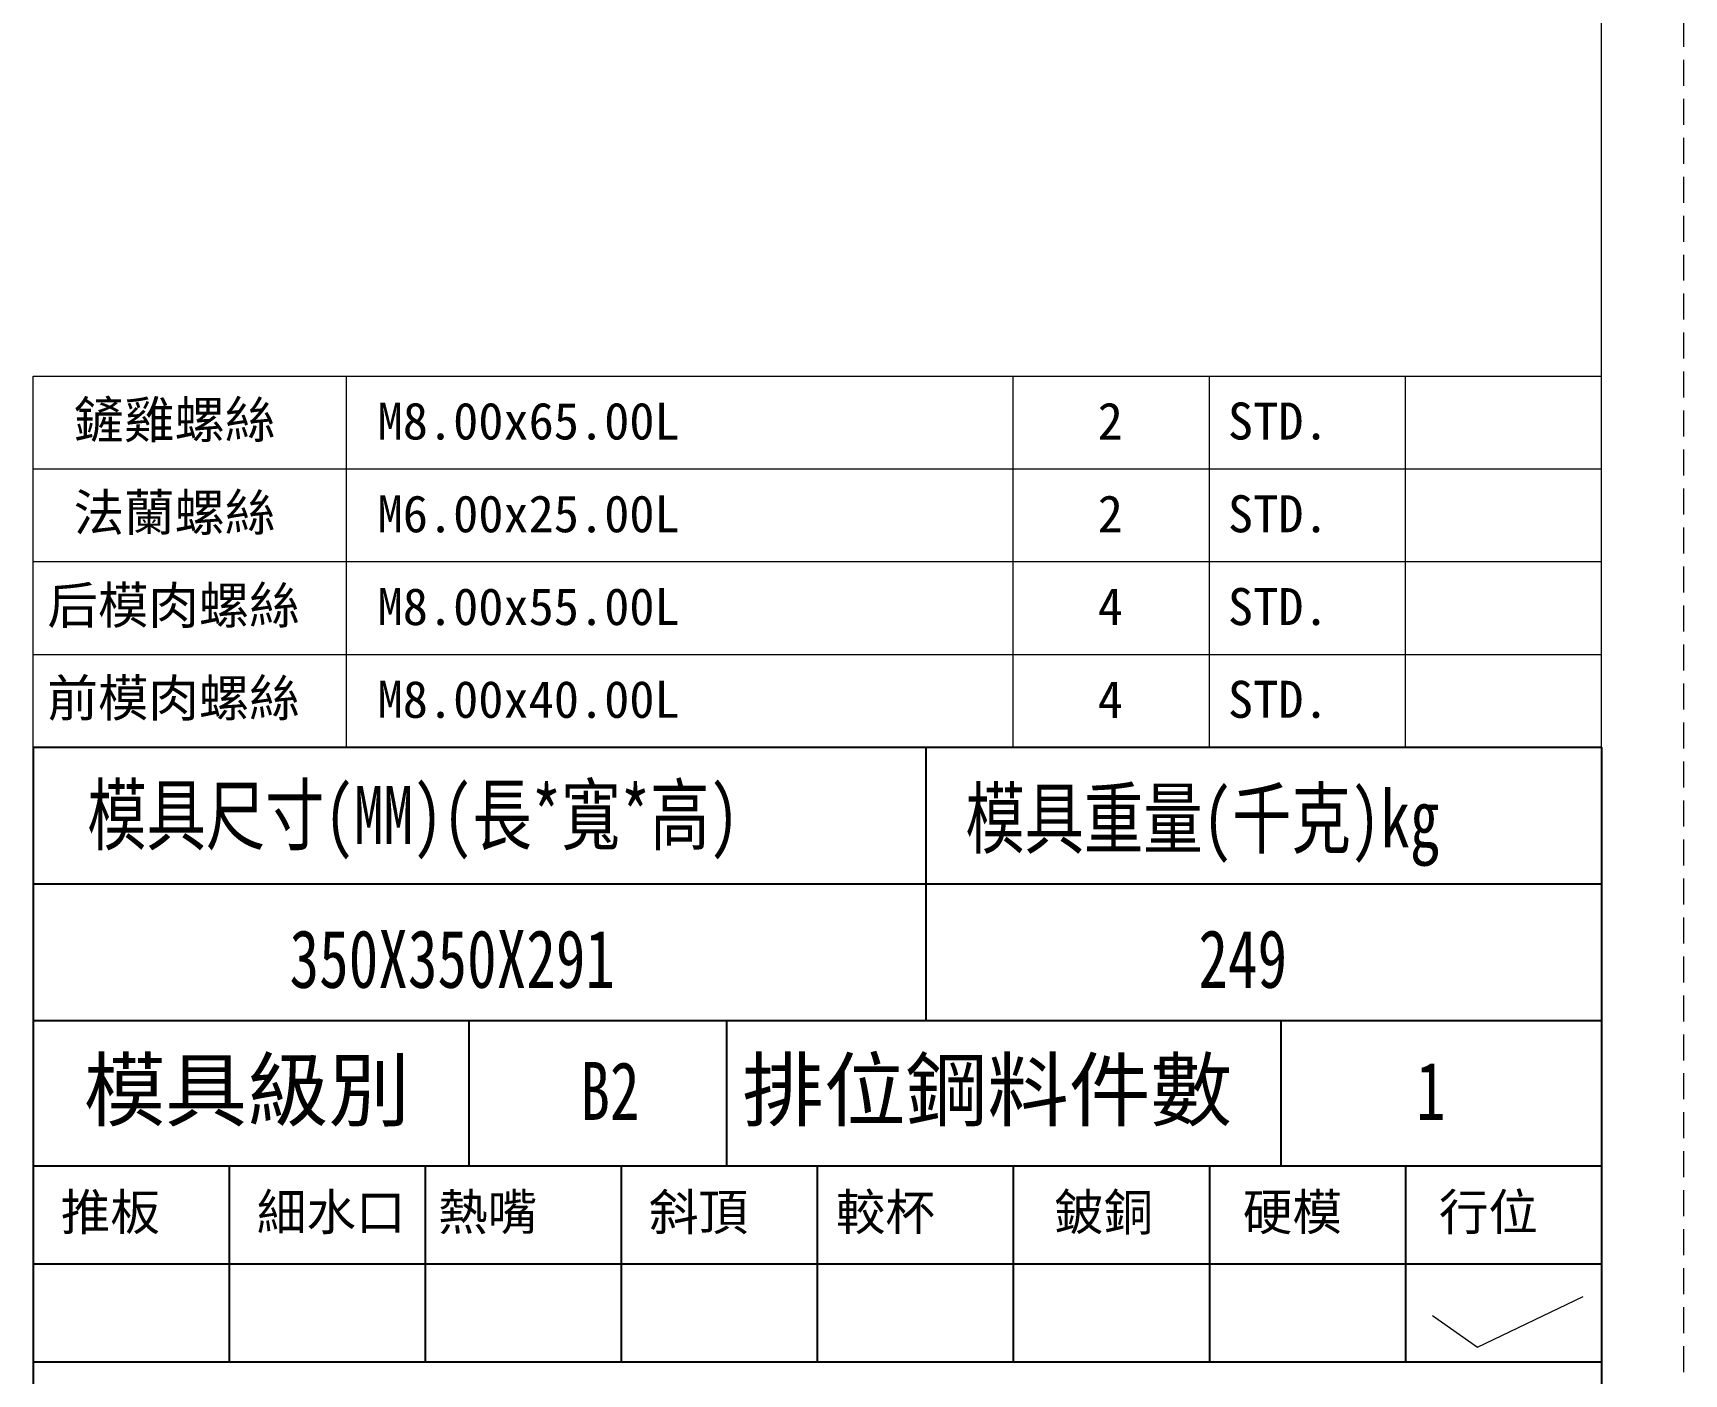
# Model space of a CAD drawing. Header units: millimetres. Extents: x 23490 to 24685, y -23248 to -22403.
# Drawn here: x 24429.5 to 24684.8, y -23055.1 to -22847.8 of the extents above; entities that cross this region are included whole.
import ezdxf

# ---------------------------------------------------------------- set-up
doc = ezdxf.new("R2010")
doc.units = ezdxf.units.MM
doc.header["$LTSCALE"] = 8
doc.linetypes.add('DASHED', pattern=[0.75, 0.5, -0.25])
doc.linetypes.add('HIDDEN', pattern=[0.375, 0.25, -0.125])
doc.layers.add('A', color=7, linetype='Continuous')
doc.layers.add('SCREW', color=52, linetype='HIDDEN')
doc.layers.add('dim', color=3, linetype='Continuous', lineweight=15)
doc.layers.add('MBOM-ASSIS-LAYER', color=71, linetype='Continuous', lineweight=9)
doc.styles.add('style1', font='mingliu.ttc', dxfattribs={"width": 0.75})
doc.styles.add('新字体', font='KAIU.TTF', dxfattribs={"width": 0.75})

# ---------------------------------------------------------------- blocks, each defined once
blk = doc.blocks.new('20100617.142056')
at = {"layer": 'MBOM-ASSIS-LAYER', "linetype": 'DASHED'}
blk.add_line((0, 0), (0, 841), dxfattribs=at)
at = {"layer": 'MBOM-ASSIS-LAYER'}
blk.add_line((-12.7, 12.7), (-12.7, 828.3), dxfattribs=at)

msp = doc.modelspace()

# ---------------------------------------------------------------- linework, layer by layer
at = {"color": 0}
for p, q in [((24429.45, -22958.204), (24429.45, -23000.46)), ((24567.542, -22958.204), (24567.542, -23000.46)), ((24429.45, -22979.332), (24672.011, -22979.332))]:
    msp.add_line(p, q, dxfattribs=at)
for p, q in [((24429.45, -22958.204), (24672.011, -22958.204)), ((24429.45, -22958.204), (24619.064, -22958.204)), ((24672.011, -22958.204), (24672.011, -23000.46)), ((24429.45, -23022.973), (24672.011, -23022.973)), ((24429.45, -23022.973), (24429.45, -23053.293)), ((24459.77, -23022.973), (24459.77, -23053.293)), ((24490.09, -23022.973), (24490.09, -23053.293)), ((24520.41, -23022.973), (24520.41, -23053.293)), ((24550.73, -23022.973), (24550.73, -23053.293)), ((24581.05, -23022.973), (24581.05, -23053.293)), ((24611.371, -23022.973), (24611.371, -23053.293)), ((24641.691, -23022.973), (24641.691, -23053.293)), ((24672.011, -23038.133), (24429.45, -23038.133))]:
    msp.add_line(p, q)
at = {"layer": 'A'}
for p, q in [((24429.45, -22958.204), (24619.067, -22958.204)), ((24429.45, -23000.46), (24429.45, -23022.973)), ((24429.45, -23000.46), (24672.011, -23000.46)), ((24429.45, -23000.46), (24672.011, -23000.46)), ((24496.878, -23022.973), (24496.878, -23000.46)), ((24536.758, -23022.973), (24536.758, -23000.46)), ((24622.495, -23022.973), (24622.495, -23000.46)), ((24672.011, -23000.46), (24672.011, -23053.293)), ((24672.011, -23000.46), (24672.011, -23053.293)), ((24429.45, -23022.973), (24672.011, -23022.973)), ((24429.45, -23053.293), (24429.45, -23235.009)), ((24672.011, -23053.293), (24429.45, -23053.293)), ((24672.011, -23053.293), (24672.011, -23235.009)), ((24672.011, -23053.293), (24672.011, -23235.009))]:
    msp.add_line(p, q, dxfattribs=at)
at = {"layer": 'dim'}
for p, q in [((24652.813, -23051.018), (24669.17, -23043.172)), ((24645.897, -23046.098), (24652.813, -23051.018))]:
    msp.add_line(p, q, dxfattribs=at)
at = {"layer": 'MBOM-ASSIS-LAYER'}
for p, q in [((24429.45, -22958.204), (24429.45, -22900.82)), ((24429.45, -22900.82), (24672.011, -22900.82)), ((24477.911, -22958.204), (24477.911, -22900.82)), ((24581.05, -22958.204), (24581.05, -22900.82)), ((24611.371, -22958.204), (24611.371, -22900.82)), ((24641.691, -22958.204), (24641.691, -22900.82)), ((24429.45, -22915.166), (24672.011, -22915.166)), ((24429.45, -22929.512), (24672.011, -22929.512)), ((24429.45, -22943.858), (24672.011, -22943.858)), ((24429.45, -22958.204), (24672.011, -22958.204))]:
    msp.add_line(p, q, dxfattribs=at)

# ---------------------------------------------------------------- block references
at = {"layer": 'MBOM-ASSIS-LAYER', "xscale": 1.00471256586481, "yscale": 1.00471256586481, "zscale": 1.00471256586481}
msp.add_blockref('20100617.142056', (24684.771, -23247.769), dxfattribs=at)

# ---------------------------------------------------------------- texts
at = {"layer": 'A', "style": 'style1'}
for s, height, p in [('模具級別', 9.2558, (24437.271, -23015.85)), ('排位鋼料件數', 9.2558, (24539.143, -23015.85)), ('推板', 5.6181, (24433.745, -23032.908)), ('細水口', 5.6181, (24464.065, -23032.908)), ('熱嘴', 5.6181, (24492.102, -23032.908)), ('斜頂', 5.6181, (24524.705, -23032.908)), ('較杯', 5.6181, (24553.6, -23032.908)), ('鈹銅', 5.6181, (24587.359, -23032.908)), ('硬模', 5.6181, (24616.54, -23032.908)), ('行位', 5.6181, (24646.865, -23032.908))]:
    msp.add_text(s, height=height, dxfattribs=at).set_placement(p)
at = {"layer": 'MBOM-ASSIS-LAYER', "color": 6, "style": '新字体', "width": 0.75}
for s, height, p in [('模具尺寸(MM)(長*寬*高)', 8.96815, (24437.819, -22973.175)), ('模具重量(千克)kg', 8.9682, (24573.628, -22973.719)), ('350X350X291', 8.96815, (24469.12, -22995.43)), ('249', 8.9682, (24609.674, -22995.43)), ('B2', 8.9682, (24514.098, -23015.85)), ('1', 8.968, (24643.338, -23015.85))]:
    msp.add_text(s, height=height, dxfattribs=at).set_placement(p)
at = {"layer": 'SCREW', "style": 'style1'}
for s, height, p in [('鏟雞螺絲', 5.7224, (24435.72, -22910.439)), ('M8.00x65.00L', 5.72242, (24482.741, -22910.636)), ('2', 5.722, (24594.109, -22910.64)), ('STD.', 5.7224, (24614.246, -22910.636)), ('法蘭螺絲', 5.7224, (24435.72, -22924.785)), ('M6.00x25.00L', 5.72242, (24482.741, -22924.982)), ('2', 5.722, (24594.109, -22924.986)), ('STD.', 5.7224, (24614.246, -22924.982)), ('后模肉螺絲', 5.7224, (24431.67, -22939.135)), ('M8.00x55.00L', 5.72242, (24482.741, -22939.332)), ('4', 5.722, (24594.109, -22939.332)), ('STD.', 5.7224, (24614.246, -22939.332)), ('前模肉螺絲', 5.7224, (24431.67, -22953.477)), ('M8.00x40.00L', 5.72242, (24482.741, -22953.674)), ('4', 5.722, (24594.109, -22953.678)), ('STD.', 5.7224, (24614.246, -22953.674))]:
    msp.add_text(s, height=height, dxfattribs=at).set_placement(p)

doc.saveas('drawing.dxf')
